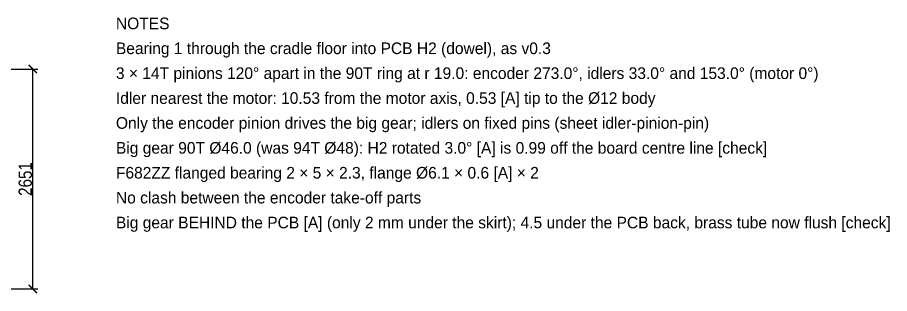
# Model space of a CAD drawing. Header units: millimetres. Extents: x -29 to 156, y -45 to 87.
# Drawn here: x 51.1 to 156.1, y 54.1 to 87.4 of the extents above; entities that cross this region are included whole.
import ezdxf

# ---------------------------------------------------------------- set-up
doc = ezdxf.new("R2010")
doc.units = ezdxf.units.MM
doc.layers.add('DIMS', color=3, linetype='CONTINUOUS')
doc.layers.add('TEXT', color=7, linetype='CONTINUOUS')
doc.styles.add('OpenSansCondensed-Light', font='OpenSansCondensed-Light.ttf')
doc.dimstyles.new('EZDXF', dxfattribs={"dimtxt": 0.25, "dimasz": 0.175, "dimexe": 0.375, "dimexo": 0.125, "dimgap": 0.1, "dimtad": 1, "dimlfac": 100, "dimzin": 12, "dimdsep": 46, "dimtxsty": 'OpenSansCondensed-Light', "dimblk": 'ARCHTICK', "dimcen": 2.5, "dimazin": 3, "dimtfac": 0.5, "dimtmove": 2, "dimatfit": 3})

# ---------------------------------------------------------------- blocks, each defined once
blk = doc.blocks.new('_ARCHTICK')
at = {"color": 0, "linetype": 'BYBLOCK', "const_width": 0.15}
blk.add_lwpolyline([(-0.5, -0.5), (0.5, 0.5)], dxfattribs=at)

msp = doc.modelspace()

# ---------------------------------------------------------------- texts
at = {"layer": 'TEXT'}
for s, p in [('NOTES', (63, 86.00144)), ('Bearing 1 through the cradle floor into PCB H2 (dowel), as v0.3', (63, 83.00144)), ('3 × 14T pinions 120° apart in the 90T ring at r 19.0: encoder 273.0°, idlers 33.0° and 153.0° (motor 0°)', (63, 80.00144)), ('Idler nearest the motor: 10.53 from the motor axis, 0.53 [A] tip to the Ø12 body', (63, 77.00144)), ('Only the encoder pinion drives the big gear; idlers on fixed pins (sheet idler-pinion-pin)', (63, 74.00144)), ('Big gear 90T Ø46.0 (was 94T Ø48): H2 rotated 3.0° [A] is 0.99 off the board centre line [check]', (63, 71.00144)), ('F682ZZ flanged bearing 2 × 5 × 2.3, flange Ø6.1 × 0.6 [A] × 2', (63, 68.00144)), ('No clash between the encoder take-off parts', (63, 65.00144)), ('Big gear BEHIND the PCB [A] (only 2 mm under the skirt); 4.5 under the PCB back, brass tube now flush [check]', (63, 62.00144))]:
    msp.add_text(s, height=1.4, dxfattribs=at).set_placement(p)

# ---------------------------------------------------------------- dimensions: what is measured, and where the dimension line sits
at = {"layer": 'DIMS'}
msp.add_linear_dim(base=(53, 54.69144), p1=(23, 54.69144), p2=(23, 81.20144), angle=90, dimstyle='EZDXF', override={"dimtxt": 1.6, "dimasz": 1, "dimexe": 0.6, "dimexo": 0.5, "dimdec": 2}, dxfattribs=at).render()

doc.saveas('drawing.dxf')
